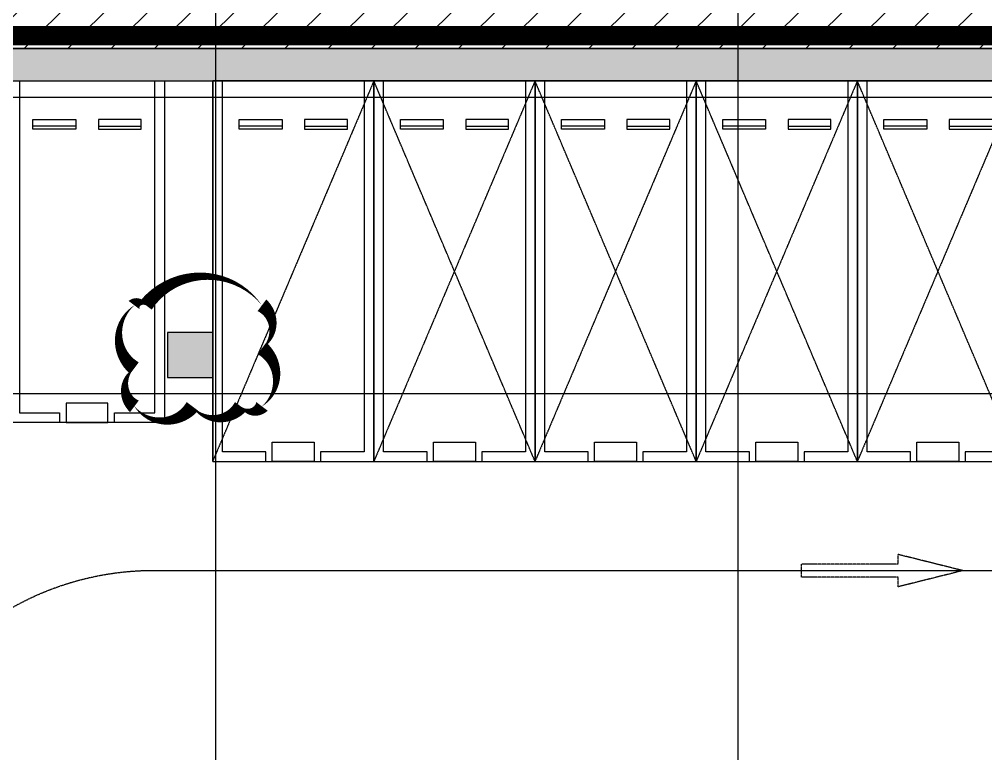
# Model space of a CAD drawing. Extents: x -12047294 to -5625356, y -1456591 to -622873.
# Drawn here: x -5781040 to -5766050, y -669507 to -658119 of the extents above; entities that cross this region are included whole.
import ezdxf

# ---------------------------------------------------------------- set-up
doc = ezdxf.new("R2010")
doc.units = 0
doc.header["$LTSCALE"] = 10
doc.header["$MEASUREMENT"] = 0
for name, pattern in [('DASH', [0.35, 0.25, -0.1]), ('DASHDOT', [1, 0.5, -0.25, 0, -0.25]), ('DOTE', [2.42, 2, -0.2, 0.02, -0.2])]:
    doc.linetypes.add(name, pattern=pattern)
for name, color, linetype in [('A-15-PKNG-普通车位', 162, 'Continuous'), ('A-15-PKNG-机械车位', 136, 'Continuous'), ('A-COLUMN', 10, 'Continuous'), ('A-TEXTROOM-报建', 210, 'Continuous'), ('A-车行线', 144, 'DASH'), ('A用地红线', 10, 'Continuous'), ('DOTE', 9, 'DOTE'), ('PUB_HATCH', 252, 'Continuous'), ('WALL-外', 1, 'Continuous')]:
    doc.layers.add(name, color=color, linetype=linetype)
doc.layers.add('A-本次修改', color=6, linetype='Continuous', plot=False)

# ---------------------------------------------------------------- blocks, each defined once
blk = doc.blocks.new('car-0')
for p, q in [((0, -5300, -100), (0, 0, -100)), ((0, 0, -100), (2400, 0, -100)), ((2400, 0, -100), (2400, -5300, -100)), ((150, 0, -100), (150, -5150, -100)), ((2250, -5150, -100), (2250, 0, -100)), ((360, -750, -100), (360, -600, -100)), ((360, -600, -100), (1025, -600, -100)), ((1025, -700, -100), (360, -700, -100)), ((1025, -600, -100), (1025, -750, -100)), ((2041, -600, -100), (1376, -600, -100)), ((1376, -600, -100), (1376, -750, -100)), ((1376, -700, -100), (2041, -700, -100)), ((2041, -750, -100), (2041, -600, -100)), ((1025, -750, -100), (360, -750, -100)), ((1376, -750, -100), (2041, -750, -100)), ((875, -5000, -100), (875, -5300, -100)), ((1525, -5000, -100), (875, -5000, -100)), ((1525, -5300, -100), (1525, -5000, -100)), ((150, -5150, -100), (775, -5150, -100)), ((775, -5150, -100), (775, -5300, -100)), ((1625, -5300, -100), (1625, -5150, -100)), ((1625, -5150, -100), (2250, -5150, -100)), ((2400, -5300, -100), (0, -5300, -100)), ((875, -5300, -100), (1525, -5300, -100))]:
    blk.add_line(p, q)
blk = doc.blocks.new('fWDEQRQ343R554W54644')
at = {"layer": 'A-15-PKNG-机械车位'}
for p, q in [((-5243076, -665073), (-5243076, -659173)), ((-5243076, -659173), (-5243076, -665073)), ((-5240576, -659173), (-5243076, -659173)), ((-5243076, -665073), (-5243076, -659173)), ((-5243076, -659173), (-5243076, -665073)), ((-5242926, -664923), (-5242926, -659173)), ((-5240726, -659173), (-5240726, -664923)), ((-5240576, -665073), (-5240576, -659173)), ((-5240576, -659173), (-5240576, -665073)), ((-5238076, -659173), (-5240576, -659173)), ((-5240576, -665073), (-5240576, -659173)), ((-5240576, -659173), (-5240576, -665073)), ((-5240426, -664923), (-5240426, -659173)), ((-5238226, -659173), (-5238226, -664923)), ((-5238076, -665073), (-5238076, -659173)), ((-5238076, -659173), (-5238076, -665073)), ((-5235576, -659173), (-5238076, -659173)), ((-5238076, -665073), (-5238076, -659173)), ((-5238076, -659173), (-5238076, -665073)), ((-5237926, -664923), (-5237926, -659173)), ((-5235726, -659173), (-5235726, -664923)), ((-5235576, -659173), (-5235576, -665073)), ((-5233076, -659173), (-5235576, -659173)), ((-5235576, -665073), (-5235576, -659173)), ((-5235576, -659173), (-5235576, -665073)), ((-5235576, -665073), (-5235576, -659173)), ((-5235426, -664923), (-5235426, -659173)), ((-5233226, -659173), (-5233226, -664923)), ((-5233076, -665073), (-5233076, -659173)), ((-5233076, -659173), (-5233076, -665073)), ((-5233076, -665073), (-5233076, -659173)), ((-5233076, -659173), (-5233076, -665073)), ((-5230576, -659173), (-5233076, -659173)), ((-5232926, -664923), (-5232926, -659173)), ((-5242665, -659923), (-5242665, -659773)), ((-5242665, -659773), (-5242000, -659773)), ((-5242000, -659773), (-5242000, -659923)), ((-5240986, -659773), (-5241651, -659773)), ((-5241651, -659773), (-5241651, -659923)), ((-5240986, -659923), (-5240986, -659773)), ((-5240165, -659923), (-5240165, -659773)), ((-5240165, -659773), (-5239500, -659773)), ((-5239500, -659773), (-5239500, -659923)), ((-5238486, -659773), (-5239151, -659773)), ((-5239151, -659773), (-5239151, -659923)), ((-5238486, -659923), (-5238486, -659773)), ((-5237665, -659923), (-5237665, -659773)), ((-5237665, -659773), (-5237000, -659773)), ((-5237000, -659773), (-5237000, -659923)), ((-5235986, -659773), (-5236651, -659773)), ((-5236651, -659773), (-5236651, -659923)), ((-5235986, -659923), (-5235986, -659773)), ((-5235165, -659923), (-5235165, -659773)), ((-5235165, -659773), (-5234500, -659773)), ((-5234500, -659773), (-5234500, -659923)), ((-5234151, -659773), (-5234151, -659923)), ((-5233486, -659773), (-5234151, -659773)), ((-5233486, -659923), (-5233486, -659773)), ((-5232665, -659923), (-5232665, -659773)), ((-5232665, -659773), (-5232000, -659773)), ((-5232000, -659773), (-5232000, -659923)), ((-5230986, -659773), (-5231651, -659773)), ((-5231651, -659773), (-5231651, -659923)), ((-5242000, -659873), (-5242665, -659873)), ((-5242000, -659923), (-5242665, -659923)), ((-5241651, -659873), (-5240986, -659873)), ((-5241651, -659923), (-5240986, -659923)), ((-5239500, -659873), (-5240165, -659873)), ((-5239500, -659923), (-5240165, -659923)), ((-5239151, -659873), (-5238486, -659873)), ((-5239151, -659923), (-5238486, -659923)), ((-5237000, -659873), (-5237665, -659873)), ((-5237000, -659923), (-5237665, -659923)), ((-5236651, -659873), (-5235986, -659873)), ((-5236651, -659923), (-5235986, -659923)), ((-5234500, -659873), (-5235165, -659873)), ((-5234500, -659923), (-5235165, -659923)), ((-5234151, -659873), (-5233486, -659873)), ((-5234151, -659923), (-5233486, -659923)), ((-5232000, -659873), (-5232665, -659873)), ((-5232000, -659923), (-5232665, -659923)), ((-5231651, -659873), (-5230986, -659873)), ((-5231651, -659923), (-5230986, -659923)), ((-5242151, -665073), (-5242151, -664773)), ((-5242151, -664773), (-5241501, -664773)), ((-5241501, -664773), (-5241501, -665073)), ((-5239651, -665073), (-5239651, -664773)), ((-5239651, -664773), (-5239001, -664773)), ((-5239001, -664773), (-5239001, -665073)), ((-5237151, -665073), (-5237151, -664773)), ((-5237151, -664773), (-5236501, -664773)), ((-5236501, -664773), (-5236501, -665073)), ((-5234651, -665073), (-5234651, -664773)), ((-5234651, -664773), (-5234001, -664773)), ((-5234001, -664773), (-5234001, -665073)), ((-5232151, -665073), (-5232151, -664773)), ((-5232151, -664773), (-5231501, -664773)), ((-5231501, -664773), (-5231501, -665073)), ((-5242251, -664923), (-5242926, -664923)), ((-5242251, -665073), (-5242251, -664923)), ((-5240726, -664923), (-5241401, -664923)), ((-5241401, -664923), (-5241401, -665073)), ((-5239751, -664923), (-5240426, -664923)), ((-5239751, -665073), (-5239751, -664923)), ((-5238226, -664923), (-5238901, -664923)), ((-5238901, -664923), (-5238901, -665073)), ((-5237251, -664923), (-5237926, -664923)), ((-5237251, -665073), (-5237251, -664923)), ((-5235726, -664923), (-5236401, -664923)), ((-5236401, -664923), (-5236401, -665073)), ((-5234751, -664923), (-5235426, -664923)), ((-5234751, -665073), (-5234751, -664923)), ((-5233226, -664923), (-5233901, -664923)), ((-5233901, -664923), (-5233901, -665073)), ((-5232251, -664923), (-5232926, -664923)), ((-5232251, -665073), (-5232251, -664923)), ((-5230726, -664923), (-5231401, -664923)), ((-5231401, -664923), (-5231401, -665073)), ((-5243076, -665073), (-5240576, -665073)), ((-5241501, -665073), (-5242151, -665073)), ((-5240576, -665073), (-5238076, -665073)), ((-5239001, -665073), (-5239651, -665073)), ((-5238076, -665073), (-5235576, -665073)), ((-5236501, -665073), (-5237151, -665073)), ((-5235576, -665073), (-5233076, -665073)), ((-5234001, -665073), (-5234651, -665073)), ((-5233076, -665073), (-5230576, -665073)), ((-5231501, -665073), (-5232151, -665073))]:
    blk.add_line(p, q, dxfattribs=at)
at = {"layer": 'A-15-PKNG-机械车位', "linetype": 'DASH'}
for p, q in [((-5240576, -659173), (-5243076, -665073)), ((-5238076, -665073), (-5240576, -659173)), ((-5238076, -659173), (-5240576, -665073)), ((-5235576, -665073), (-5238076, -659173)), ((-5235576, -659173), (-5238076, -665073)), ((-5233076, -665073), (-5235576, -659173)), ((-5233076, -659173), (-5235576, -665073)), ((-5230576, -665073), (-5233076, -659173)), ((-5230576, -659173), (-5233076, -665073))]:
    blk.add_line(p, q, dxfattribs=at)
blk = doc.blocks.new('dFASDWA$Wfdf3')
at = {"layer": 'A-15-PKNG-普通车位'}
blk.add_blockref('car-0', (2106511, 76300, 100), dxfattribs=at)
at = {"layer": 'A-15-PKNG-机械车位'}
blk.add_blockref('fWDEQRQ343R554W54644', (7352736, 735473), dxfattribs=at)
blk = doc.blocks.new('fdfADQW$#fdF3R')
at = {"layer": 'PUB_HATCH'}
blk.add_hatch(color=256, dxfattribs=at).paths.add_polyline_path([(10143156, -2074209), (10143656, -2074709), (10182015, -2074709), (10182091, -2074209)])
at = {"layer": 'WALL-外'}
for p, q in [((10143156, -2074209), (10182091, -2074209)), ((10143656, -2074709), (10182015, -2074709))]:
    blk.add_line(p, q, dxfattribs=at)
blk = doc.blocks.new('A$C08C4793D')
at = {"layer": 'A-车行线', "ltscale": 2}
for p, q in [((0, 2500), (250, 2500)), ((250, 2500), (250, 0)), ((583, 2500), (833, 2500)), ((583, 2500), (583, 0)), ((250, 0), (583, 0))]:
    blk.add_line(p, q, dxfattribs=at)
for points in [[(417, 4167), (0, 2500)], [(417, 4167), (833, 2500)]]:
    blk.add_lwpolyline(points, dxfattribs=at)
blk = doc.blocks.new('dASDASEWQ%$555443')
at = {"layer": 'A-车行线', "ltscale": 5}
blk.add_line((2411423, 68705), (2378937, 68704), dxfattribs=at)
blk.add_arc((2378937, 64204), 4500, 90, 180, dxfattribs=at)
at = {"layer": 'A-车行线', "extrusion": (0, 0, -1), "xscale": 0.6000060000660608, "yscale": 0.6000060000660608, "zscale": -0.6000060000660608, "rotation": 90}
blk.add_blockref('A$C08C4793D', (-2388982, 68455, 200), dxfattribs=at)
blk = doc.blocks.new('_FZH')
blk.add_lwpolyline([(-0.5, -0.5), (0.5, -0.5), (0.5, 0.5), (-0.5, 0.5)], close=True)
at = {"layer": 'PUB_HATCH'}
blk.add_solid([(-0.5, -0.5), (0.5, -0.5), (-0.5, 0.5), (0.5, 0.5)], dxfattribs=at)

msp = doc.modelspace()

# ---------------------------------------------------------------- hatches: boundary and pattern name
at = {"layer": 'A-TEXTROOM-报建'}
h = msp.add_hatch(dxfattribs=at)
h.set_pattern_fill('ANSI31', color=156, scale=300)
h.set_pattern_definition([(45, (6459.6, 7e-09), (-336.759605, 336.759605), [])])
edge = h.paths.add_edge_path(flags=16)
edge.add_arc((-5789890.1, -733372.9), 19800.3, 180.00002, 210.33182)
edge.add_line((-5806980, -743372.1), (-5798690.9, -743375))
edge.add_arc((-5798679.1, -768354), 24979, 71.82959, 90.02715, ccw=False)
edge.add_arc((-5798679.1, -768354), 24979, 46.40636, 71.82959, ccw=False)
edge.add_arc((-5761511.4, -729209.4), 29000, 226.55073, 235.72344)
edge.add_line((-5777843.9, -753173), (-5734626.5, -753172.4))
edge.add_line((-5734626.5, -753172.4), (-5734626.6, -742573))
edge.add_line((-5734626.6, -742573), (-5724090.3, -742573.2))
edge.add_line((-5724090.3, -742573.2), (-5724090.3, -706873))
edge.add_line((-5724090.3, -706873), (-5715090.4, -706873))
edge.add_line((-5715090.4, -706873), (-5715090.4, -697848.9))
edge.add_arc((-5806750.6, -701974.8), 91753, 2.577338, 4.963321)
edge.add_arc((-5757072.8, -697881.8), 41908, 5.26452, 17.9861)
edge.add_arc((-5817479.3, -718426.1), 105710, 18.467251, 21.437185)
edge.add_arc((-5747882, -689052.2), 30252, 17.82622, 40.55905)
edge.add_arc((-5746701.1, -686704.3), 27846.7, 38.4683, 72.82075)
edge.add_arc((-5793741.7, -821555.8), 170652.4, 71.1042, 72.756978)
edge.add_line((-5743156, -658573.2), (-5782091.3, -658573.2))
edge.add_line((-5782091.3, -658573.2), (-5782091.3, -664172.9))
edge.add_line((-5782091.3, -664172.9), (-5804290.4, -664172.9))
edge.add_line((-5804290.4, -664172.9), (-5804290.4, -680572.8))
edge.add_line((-5804290.4, -680572.8), (-5809690.4, -680572.8))
edge.add_line((-5809690.4, -680572.8), (-5809690.4, -733372.9))
h.paths.add_polyline_path([(-5821993.3, -644043.7), (-5678940.3, -644043.7), (-5678940.3, -767193.7), (-5821993.3, -767193.7)])

# ---------------------------------------------------------------- linework, layer by layer
at = {"layer": 'A-TEXTROOM-报建', "color": 156}
msp.add_lwpolyline([(-5809690.4, -733372.9, 0.1331257), (-5806980, -743372.1), (-5798690.9, -743375, -0.0795691), (-5790889.5, -744620.6, -0.111387), (-5781455.1, -750263, 0.0400449), (-5777843.9, -753173), (-5734626.5, -753172.4), (-5734626.6, -742573), (-5724090.3, -742573.2), (-5724090.3, -706873), (-5715090.4, -706873), (-5715090.4, -697848.9, 0.0104112), (-5715341.6, -694036.5, 0.0555655), (-5717212.8, -684941.1, 0.0129595), (-5719082.4, -679791.1, 0.0995173), (-5724898.4, -669381.4, 0.1510236), (-5738476.2, -660100, 0.0072117), (-5743156, -658573.2), (-5782091.3, -658573.2), (-5782091.3, -664172.9), (-5804290.4, -664172.9), (-5804290.4, -680572.8), (-5809690.4, -680572.8)], format="xyb", close=True, dxfattribs=at)
at = {"layer": 'A-本次修改', "color": 3}
msp.add_lwpolyline([(-5779254.5, -662553.2, 0, 225, 0.5), (-5779254.5, -663528.2, 0, 225, 0.5), (-5779254.5, -664121.1, 0, 225, 0.5), (-5778354.5, -664121.1, 0, 225, 0.5), (-5777604.5, -664121.1, 0, 225, 0.5), (-5777276.3, -664121.1, 0, 225, 0.5), (-5777276.3, -663221.1, 0, 225, 0.5), (-5777276.3, -662553.2, 0, 225, 0.5), (-5779076.3, -662553.2, 0, 225, 0.5)], format="xyseb", close=True, dxfattribs=at)
at = {"layer": 'A用地红线', "color": 14, "linetype": 'DASHDOT', "ltscale": 3, "const_width": 300, "elevation": -100}
msp.add_lwpolyline([(-5809890.3, -666374.4, -0.4142685), (-5801889.6, -658373.6), (-5734890.4, -658373.6, -0.4142223), (-5714889.7, -678373.5), (-5714890.4, -745373.9, -0.3336182), (-5720657.7, -753056.7, -0.0708226), (-5722890.3, -753373.6), (-5789889.5, -753373.5, -0.4142223), (-5809890.3, -733373.7), (-5809890.3, -666373.6)], format="xyb", close=True, dxfattribs=at)
at = {"layer": 'DOTE', "linetype": 'DOTE'}
for p, q in [((-5777989.7, -756448.6), (-5777989.7, -655372.8)), ((-5769889.7, -756448.6), (-5769889.7, -655372.8))]:
    msp.add_line(p, q, dxfattribs=at)
at = {"layer": 'DOTE'}
for p, q in [((-5812892.3, -659323.4), (-5711892.7, -659323.4)), ((-5812892.3, -663923.4), (-5711892.7, -663923.4))]:
    msp.add_line(p, q, dxfattribs=at)

# ---------------------------------------------------------------- block references
msp.add_blockref('fdfADQW$#fdF3R', (-15925247.5, 1415636.1, -100))
at = {"layer": 'A-15-PKNG-普通车位'}
msp.add_blockref('dFASDWA$Wfdf3', (-7887700.3, -735373.4), dxfattribs=at)
at = {"layer": 'A-COLUMN', "xscale": 700, "yscale": 700, "zscale": 700}
msp.add_blockref('_FZH', (-5778389.7, -663323.4, 0), dxfattribs=at)
at = {"layer": 'A-车行线'}
msp.add_blockref('dASDASEWQ%$555443', (-8157887.2, -735373.4), dxfattribs=at)

doc.saveas('drawing.dxf')
